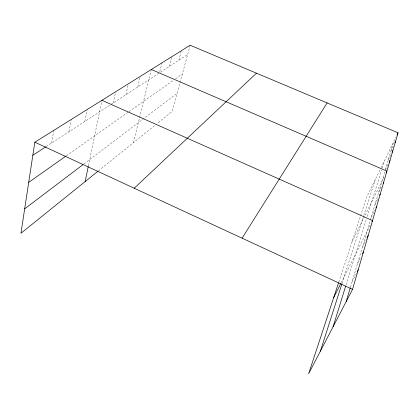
<?xml version="1.0" encoding="UTF-8"?>
<svg xmlns="http://www.w3.org/2000/svg" width="419" height="419" viewBox="0 0 419 419"><rect width="100%" height="100%" fill="white"/><g stroke="black" fill="none" stroke-linecap="round" stroke-linejoin="round"><path stroke-width="0.31" stroke-dasharray="2.1 1.57" d="M51.642 143.041L53.768 130.377M68.92 131.796L71.157 119.53M84.842 121.431L87.162 109.537M88.393 165.845L101.953 100.309M113.214 102.964L115.654 91.756M125.91 94.704L128.245 84.418M137.746 87L140.245 76.41M133.436 142.659L151.322 69.496M159.78 71.612L161.996 62.834M169.449 66.364L171.827 57.209M178.824 60.263L181.359 50.751M190.168 45.252L172.104 111.512L156.884 123.773M350.452 287.235L370.265 220.556M370.448 219.944L384.862 171.434M385.396 169.637L393.661 141.821M346.005 285.02L366.436 218.98M367.18 216.571L381.583 170.004M382.159 168.145L384.464 160.707M342.019 283.527L363.592 216.12M363.792 215.502L375.319 179.484M338.788 282.081L366.751 197.077L380.745 168.333M381.033 167.747L395.855 137.312M391.027 150.683L393.284 146.063M388.219 160.131L390.676 155.124M385.496 169.664L388.025 164.531M352.154 241.454L384.312 176.378M378.65 192.326L381.74 186.099M375.052 204.441L378.237 198.056M371.176 217.487L375.136 209.594M341.239 282.642L370.778 224.065M362.445 246.875L366.74 238.411M357.507 263.499L360.764 257.13M352.112 281.641L356.784 272.586M98.449 170.842L154.915 125.36M84.025 163.85L177.059 93.337M66.375 155.784L128.424 112.009M128.937 111.648L173.513 80.197M175.592 78.73L182.338 73.969M46.268 146.54L110.485 104.745M111.03 104.389L158.932 73.21M160.514 72.178L187.639 54.522"/><path stroke-width="0.63" d="M338.589 282.684L308.635 373.748L352.552 289.335L398.05 132.807L190.168 45.252L34.819 142.203L20.95 233.273L97.957 171.24M85.141 181.563L88.262 166.474M346.204 301.533L350.268 287.858M333.11 326.7L345.628 286.245M320.357 351.216L341.825 284.134M396.95 135.059L398.05 132.807M394.976 142.601L395.536 141.449M392.037 152.338L392.854 150.672M389.146 162.247L389.989 160.535M386.046 172.869L386.915 171.114L151.322 69.496M383.149 183.271L383.71 182.139M379.687 195.154L380.263 193.992M375.984 207.903L376.55 206.771M333.665 297.663L340.946 283.218M371.946 221.751L372.533 220.598L101.953 100.309M367.311 237.285L368.17 235.593M362.54 253.652L363.425 251.919M357.072 272.02L358.24 269.757M242.093 238.186L327.119 102.933M134.216 188.231L256.48 73.178M24.674 208.84L82.993 164.636M28.707 182.359L65.846 156.156M32.829 155.287L45.729 146.891M34.819 142.203L352.552 289.335"/></g></svg>
